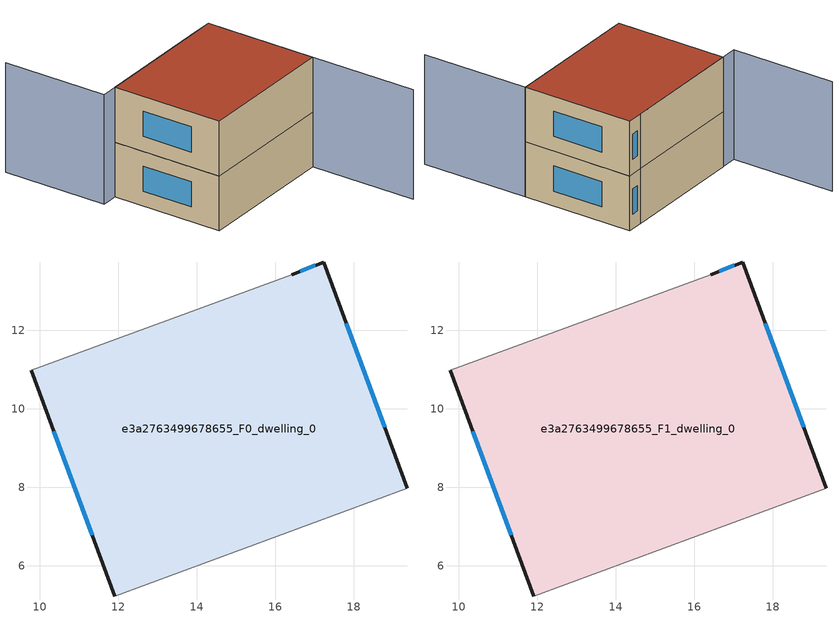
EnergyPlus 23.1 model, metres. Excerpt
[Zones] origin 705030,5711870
e3a2763499678655_F0_dwelling_0
 floor ground (EU_floor_Construction): 17.24,13.74 19.36,7.97 11.91,5.23 9.78,10.98 16.42,13.42 z0
 wall outside (EU_wall_Construction): 19.36,7.97 17.24,13.74 16.42,13.42 / 9.78,10.98 11.91,5.23 z0:3
 wall adiabatic (EU_wall_Construction): 11.91,5.23 19.36,7.97 / 16.42,13.42 9.78,10.98 z0:3
 window (EU_Window_Construction): 17.02,13.65 16.64,13.51 / 18.79,9.53 17.81,12.18 / 10.36,9.42 11.33,6.78 z0.81:2.19
e3a2763499678655_F1_dwelling_0
 floor to e3a2763499678655_F0_dwelling_0 (EU_floor_Construction): 17.24,13.74 19.36,7.97 11.91,5.23 9.78,10.98 16.42,13.42 z3
 wall outside (EU_wall_Construction): 19.36,7.97 17.24,13.74 16.42,13.42 / 9.78,10.98 11.91,5.23 z3:6
 wall adiabatic (EU_wall_Construction): 11.91,5.23 19.36,7.97 / 16.42,13.42 9.78,10.98 z3:6
 window (EU_Window_Construction): 17.02,13.65 16.64,13.51 / 18.79,9.53 17.81,12.18 / 10.36,9.42 11.33,6.78 z3.81:5.19
 roof outside (EU_roof_Construction): 19.36,7.97 17.24,13.74 16.42,13.42 9.78,10.98 11.91,5.23 z6
shading: 11.91,5.23 19.37,7.98 / 19.37,7.98 21.41,2.46 / 16.42,13.42 8.94,10.66 / 8.94,10.66 6.94,16.08 z0:6
[Building]
EU S2 Campaign: North Axis=0; Terrain=City; Solar Distribution=FullExterior
[Site:Location]
London: Latitude=51.5; Longitude=-0.5; Time Zone=0; Elevation=25
[SizingPeriod:WeatherFileDays]
AnnualSizingPeriod: Begin Month=1; Begin Day of Month=1; End Month=12; End Day of Month=31; Day of Week for Start Day=Monday; Use Weather File Daylight Saving Period=No; Use Weather File Rain and Snow Indicators=No
[MATERIAL]
EU_InternalMass_Material: Roughness=MediumRough; Thickness=0.1; Conductivity=1; Density=1800; Specific Heat=900; Thermal Absorptance=0.9; Solar Absorptance=0.7; Visible Absorptance=0.7
[MATERIAL:NOMASS] Roughness=MediumRough; Thermal Absorptance=0.9; Solar Absorptance=0.7; Visible Absorptance=0.7
Name | Thermal Resistance
EU_wall_NoMass | 0.727863
EU_roof_NoMass | 0.773354
EU_floor_NoMass | 1.79329
[WINDOWMATERIAL:SIMPLEGLAZINGSYSTEM]
EU_Window_SimpleGlazing: UFactor=2.58614; Solar Heat Gain Coefficient=0.76; Visible Transmittance=0.76
[CONSTRUCTION]
EU_wall_Construction: EU_wall_NoMass
EU_roof_Construction: EU_roof_NoMass
EU_floor_Construction: EU_floor_NoMass
EU_Window_Construction: EU_Window_SimpleGlazing
EU_InternalMass_Construction: EU_InternalMass_Material
[ZONE] Type=1; Multiplier=1; Ceiling Height=autocalculate; Volume=146.222; Floor Area=autocalculate; Part of Total Floor Area=Yes
e3a2763499678655_F0_dwelling_0; e3a2763499678655_F1_dwelling_0
[INTERNALMASS] Construction=EU_InternalMass_Construction; Surface Area=48.7408
Name | Zone or ZoneList
e3a2763499678655_F0_dwelling_0_EU_InternalMass | e3a2763499678655_F0_dwelling_0
e3a2763499678655_F1_dwelling_0_EU_InternalMass | e3a2763499678655_F1_dwelling_0
[OTHEREQUIPMENT] Fuel Type=Electricity; Design Level Calculation Method=Watts/Area; Power per Zone Floor Area=1; Fraction Latent=0; Fraction Radiant=0; Fraction Lost=0; Carbon Dioxide Generation Rate=0; EndUse Subcategory=EU_Step8_InternalGains
Name | Zone or ZoneList or Space or SpaceList | Schedule
EU_Step8_InternalGain_e3a2763499678655_F0_dwelling_0_f000 | e3a2763499678655_F0_dwelling_0 | EU_Step8_GainSchedule_e3a2763499678655_F0_dwelling_0_f000
EU_Step8_InternalGain_e3a2763499678655_F1_dwelling_0_f000 | e3a2763499678655_F1_dwelling_0 | EU_Step8_GainSchedule_e3a2763499678655_F1_dwelling_0_f000
[ZONEVENTILATION:DESIGNFLOWRATE] Schedule=EU_AlwaysOn; Design Flow Rate Calculation Method=AirChanges/Hour; Air Changes per Hour=0.484901; Ventilation Type=Natural; Fan Pressure Rise=0; Fan Total Efficiency=1; Constant Term Coefficient=1; Temperature Term Coefficient=0; Velocity Term Coefficient=0; Velocity Squared Term Coefficient=0; Minimum Indoor Temperature=-100; Maximum Indoor Temperature=100; Delta Temperature=-100; Minimum Outdoor Temperature=-100; Maximum Outdoor Temperature=100; Maximum Wind Speed=40
Name | Zone or ZoneList or Space or SpaceList
EU_ConstantAir_e3a2763499678655_F0_dwelling_0 | e3a2763499678655_F0_dwelling_0
EU_ConstantAir_e3a2763499678655_F1_dwelling_0 | e3a2763499678655_F1_dwelling_0
[HVACTEMPLATE:THERMOSTAT] Constant Heating Setpoint=20; Constant Cooling Setpoint=50
EU_HeatOnly_e3a2763499678655_F0_dwelling_0; EU_HeatOnly_e3a2763499678655_F1_dwelling_0
[HVACTEMPLATE:ZONE:IDEALLOADSAIRSYSTEM] System Availability Schedule=EU_AlwaysOn; Maximum Heating Supply Air Temperature=50; Minimum Cooling Supply Air Temperature=13; Maximum Heating Supply Air Humidity Ratio=0.0156; Minimum Cooling Supply Air Humidity Ratio=0.0077; Heating Limit=NoLimit; Cooling Limit=NoLimit; Heating Availability Schedule=EU_AlwaysOn; Cooling Availability Schedule=EU_CoolingOff; Dehumidification Control Type=ConstantSensibleHeatRatio; Cooling Sensible Heat Ratio=0.7; Dehumidification Setpoint=60; Humidification Control Type=None; Humidification Setpoint=30; Outdoor Air Method=None; Outdoor Air Flow Rate per Person=0.00944; Outdoor Air Flow Rate per Zone Floor Area=0; Outdoor Air Flow Rate per Zone=0; Demand Controlled Ventilation Type=None; Outdoor Air Economizer Type=NoEconomizer; Heat Recovery Type=None; Sensible Heat Recovery Effectiveness=0.7; Latent Heat Recovery Effectiveness=0.65
Name | Template Thermostat
e3a2763499678655_F0_dwelling_0 | EU_HeatOnly_e3a2763499678655_F0_dwelling_0
e3a2763499678655_F1_dwelling_0 | EU_HeatOnly_e3a2763499678655_F1_dwelling_0
[SIZING:ZONE] Zone Cooling Design Supply Air Temperature Input Method=SupplyAirTemperature; Zone Cooling Design Supply Air Temperature=13; Zone Heating Design Supply Air Temperature Input Method=SupplyAirTemperature; Zone Heating Design Supply Air Temperature=50; Zone Cooling Design Supply Air Humidity Ratio=0.008; Zone Heating Design Supply Air Humidity Ratio=0.008; Cooling Design Air Flow Method=DesignDay; Cooling Design Air Flow Rate=0; Cooling Minimum Air Flow per Zone Floor Area=0.000762; Cooling Minimum Air Flow=0; Cooling Minimum Air Flow Fraction=0.2; Heating Design Air Flow Method=DesignDay; Heating Design Air Flow Rate=0; Heating Maximum Air Flow per Zone Floor Area=0.002032; Heating Maximum Air Flow=0.141576; Heating Maximum Air Flow Fraction=0.3; Account for Dedicated Outdoor Air System=No; Dedicated Outdoor Air System Control Strategy=NeutralSupplyAir; Dedicated Outdoor Air Low Setpoint Temperature for Design=autosize; Dedicated Outdoor Air High Setpoint Temperature for Design=autosize; Zone Load Sizing Method=Sensible Load Only No Latent Load; Zone Latent Cooling Design Supply Air Humidity Ratio Input Method=HumidityRatioDifference; Zone Cooling Design Supply Air Humidity Ratio Difference=0.005; Zone Latent Heating Design Supply Air Humidity Ratio Input Method=HumidityRatioDifference; Zone Humidification Design Supply Air Humidity Ratio Difference=0.005
e3a2763499678655_F0_dwelling_0; e3a2763499678655_F1_dwelling_0
[SCHEDULE:CONSTANT]
Name | Hourly Value
EU_AlwaysOn | 1
EU_CoolingOff | 0
[SCHEDULE:FILE] Column Number=1; Rows to Skip at Top=0; Number of Hours of Data=8760; Column Separator=Comma; Interpolate to Timestep=No; Minutes per Item=60; Adjust Schedule for Daylight Savings=Yes
Name | File
EU_Step8_GainSchedule_e3a2763499678655_F0_dwelling_0_f000 | ../../schedules/e3a2763499678655/e3a2763499678655_F0_dwelling_0_f000_gain.csv
EU_Step8_GainSchedule_e3a2763499678655_F1_dwelling_0_f000 | ../../schedules/e3a2763499678655/e3a2763499678655_F1_dwelling_0_f000_gain.csv
